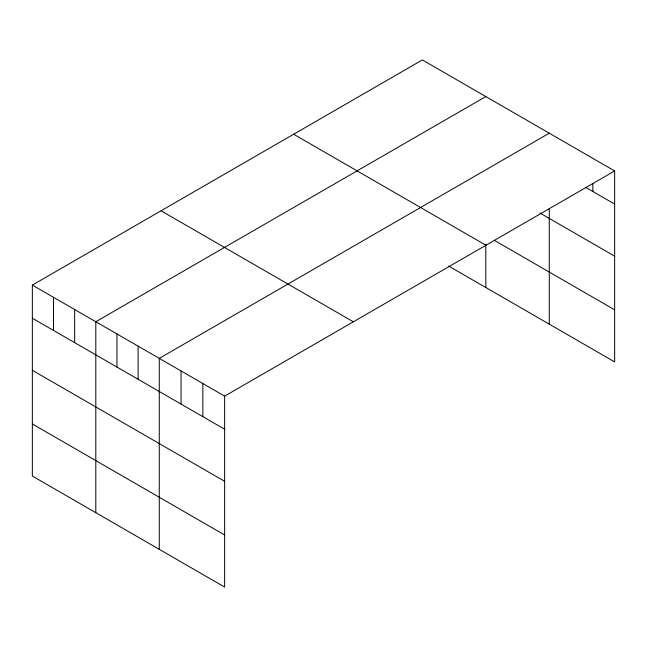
<?xml version="1.0" encoding="UTF-8"?>
<svg xmlns="http://www.w3.org/2000/svg" width="647" height="647" viewBox="0 0 647 647"><rect width="100%" height="100%" fill="white"/><g stroke="black" fill="none" stroke-linecap="round" stroke-linejoin="round"><path stroke-width="0.97" d="M614.65 170.945L224.646 396.118L224.646 587.072L32.35 476.055L32.35 285.101L422.354 59.928L614.65 170.945L614.65 361.899L448.589 266.03M485.816 96.565L95.805 321.737L95.805 512.691M549.271 133.201L159.267 358.373L159.267 549.327M585.883 187.46L614.65 204.072M539.962 213.033L614.65 256.155M494.276 240.32L614.65 309.816M293.657 134.236L485.946 245.253M161.054 210.793L353.343 321.81M32.35 285.101L224.646 396.118M32.35 318.219L224.646 429.236M32.35 370.302L224.646 481.319M32.35 423.971L224.646 534.988M592.854 183.457L592.854 191.488M549.271 208.391L549.271 324.155M485.816 244.453L485.816 287.519M202.851 383.534L202.851 416.66M181.055 370.949L181.055 404.076M138.11 346.161L138.11 379.279M116.961 333.949L116.961 367.067M74.656 309.525L74.656 342.643M53.499 297.313L53.499 330.431"/></g></svg>
